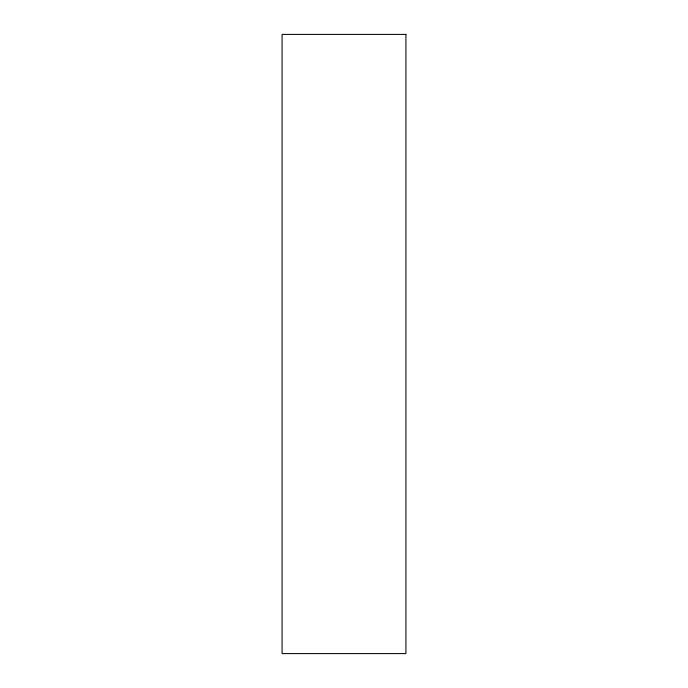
<?xml version="1.0" encoding="UTF-8"?>
<svg xmlns="http://www.w3.org/2000/svg" width="688" height="688" viewBox="0 0 688 688"><rect width="100%" height="100%" fill="white"/><g stroke="black" fill="none" stroke-linecap="round" stroke-linejoin="round"><path stroke-width="1.03" d="M405.92 34.4L282.08 34.4L282.08 653.6L405.92 653.6L405.92 34.4"/></g></svg>
